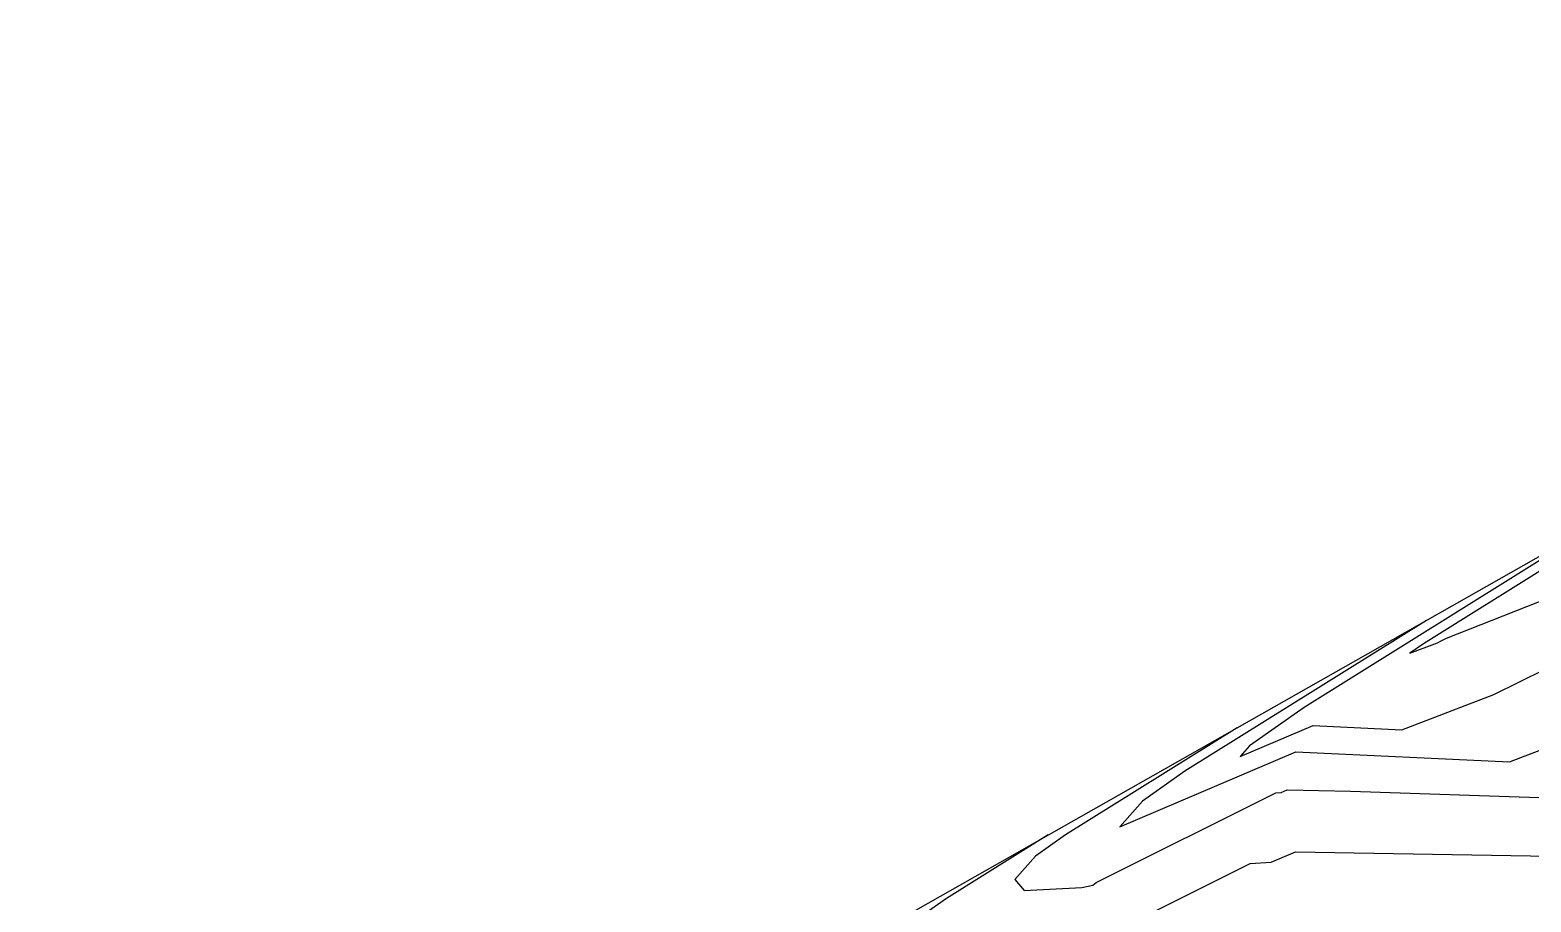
# Model space of a CAD drawing. Header units: metres. Extents: x 419533 to 423558, y 4805342 to 4807578.
# Drawn here: x 421412.8 to 421499.9, y 4806260.6 to 4806311.3 of the extents above; entities that cross this region are included whole.
import ezdxf

# ---------------------------------------------------------------- set-up
doc = ezdxf.new("R2010")
doc.units = ezdxf.units.M
for name, color, linetype in [('C-TINN-BNDY', 110, 'Continuous'), ('C-TOPO-MAJR', 9, 'Continuous'), ('C-TOPO-MINR', 8, 'Continuous')]:
    doc.layers.add(name, color=color, linetype=linetype)

# ---------------------------------------------------------------- blocks, each defined once
blk = doc.blocks.new('leg_extensions_profiles_1')
at = {"layer": 'C-TINN-BNDY', "color": 110, "linetype": 'Continuous', "lineweight": -3, "flags": 128}
blk.add_lwpolyline([(421033.053, 4806016.161), (421101.011, 4806050.421), (421139.851, 4806079.128), (421220.121, 4806101.736), (421252.946, 4806132.432), (421316.635, 4806180.968), (421324.126, 4806185.214), (421403.703, 4806223.694), (421416.243, 4806233.189), (421455.861, 4806255.451), (421534.782, 4806300.246), (421589.585, 4806332.69), (421652.667, 4806370.218), (421683.425, 4806388.824), (421712.397, 4806406.062)], dxfattribs=at)
at = {"layer": 'C-TOPO-MAJR', "color": 9, "linetype": 'Continuous', "lineweight": -3, "elevation": 1715, "flags": 128}
blk.add_lwpolyline([(421471.876, 4806264.541), (421465.963, 4806260.85), (421464.926, 4806260.117), (421464.211, 4806259.312), (421465.455, 4806257.835), (421465.667, 4806257.822), (421465.68, 4806257.835), (421465.702, 4806257.805), (421465.766, 4806257.78), (421465.784, 4806257.78), (421473.618, 4806258.188), (421475.14, 4806258.502), (421475.63, 4806258.903), (421483.607, 4806262.878), (421484.813, 4806262.958), (421486.227, 4806263.571), (421501.016, 4806263.304)], dxfattribs=at)
at = {"layer": 'C-TOPO-MINR', "color": 8, "linetype": 'Continuous', "lineweight": -3, "flags": 128}
for points, elevation in [([(421493.829, 4806277.001), (421479.81, 4806268.251), (421477.351, 4806266.513), (421476.027, 4806265.022), (421486.258, 4806269.368), (421498.662, 4806268.792), (421501.032, 4806269.699)], 1713), ([(421504.805, 4806283.231), (421486.733, 4806271.951), (421483.564, 4806269.712), (421483.015, 4806269.093), (421487.259, 4806270.896), (421492.405, 4806270.657), (421497.753, 4806272.703), (421500.726, 4806274.178)], 1712), ([(421515.782, 4806289.462), (421493.657, 4806275.652), (421492.865, 4806275.092), (421494.473, 4806275.708), (421494.694, 4806275.817), (421494.994, 4806275.976), (421517.682, 4806284.92)], 1711), ([(421482.852, 4806270.771), (421472.886, 4806264.55), (421471.138, 4806263.315), (421469.934, 4806261.958), (421470.473, 4806261.318), (421473.83, 4806261.492), (421474.461, 4806261.623), (421474.663, 4806261.789), (421485.096, 4806266.988), (421485.395, 4806267.008), (421485.746, 4806267.16), (421489.415, 4806267.094), (421503.823, 4806266.609)], 1714)]:
    blk.add_lwpolyline(points, dxfattribs=dict(at, elevation=elevation))

msp = doc.modelspace()

# ---------------------------------------------------------------- linework, layer by layer
at = {"layer": 'C-TOPO-MAJR', "color": 9, "linetype": 'Continuous', "lineweight": -3, "elevation": 1715, "flags": 128}
msp.add_lwpolyline([(421471.876, 4806264.541), (421465.963, 4806260.85), (421464.926, 4806260.117), (421464.211, 4806259.312), (421465.455, 4806257.835), (421465.667, 4806257.822), (421465.68, 4806257.835), (421465.702, 4806257.805), (421465.766, 4806257.78), (421465.784, 4806257.78), (421473.618, 4806258.188), (421475.14, 4806258.502), (421475.63, 4806258.903), (421483.607, 4806262.878), (421484.813, 4806262.958), (421486.227, 4806263.571), (421501.016, 4806263.304)], dxfattribs=at)
at = {"layer": 'C-TOPO-MINR', "color": 8, "linetype": 'Continuous', "lineweight": -3, "flags": 128}
for points, elevation in [([(421515.782, 4806289.462), (421493.657, 4806275.652), (421492.865, 4806275.092), (421494.473, 4806275.708), (421494.694, 4806275.817), (421494.994, 4806275.976), (421517.682, 4806284.92)], 1711), ([(421504.805, 4806283.231), (421486.733, 4806271.951), (421483.564, 4806269.712), (421483.015, 4806269.093), (421487.259, 4806270.896), (421492.405, 4806270.657), (421497.753, 4806272.703), (421500.726, 4806274.178)], 1712), ([(421493.829, 4806277.001), (421479.81, 4806268.251), (421477.351, 4806266.513), (421476.027, 4806265.022), (421486.258, 4806269.368), (421498.662, 4806268.792), (421501.032, 4806269.699)], 1713), ([(421482.852, 4806270.771), (421472.886, 4806264.55), (421471.138, 4806263.315), (421469.934, 4806261.958), (421470.473, 4806261.318), (421473.83, 4806261.492), (421474.461, 4806261.623), (421474.663, 4806261.789), (421485.096, 4806266.988), (421485.395, 4806267.008), (421485.746, 4806267.16), (421489.415, 4806267.094), (421503.823, 4806266.609)], 1714)]:
    msp.add_lwpolyline(points, dxfattribs=dict(at, elevation=elevation))

# ---------------------------------------------------------------- block references
msp.add_blockref('leg_extensions_profiles_1', (0, 0))

doc.saveas('drawing.dxf')
